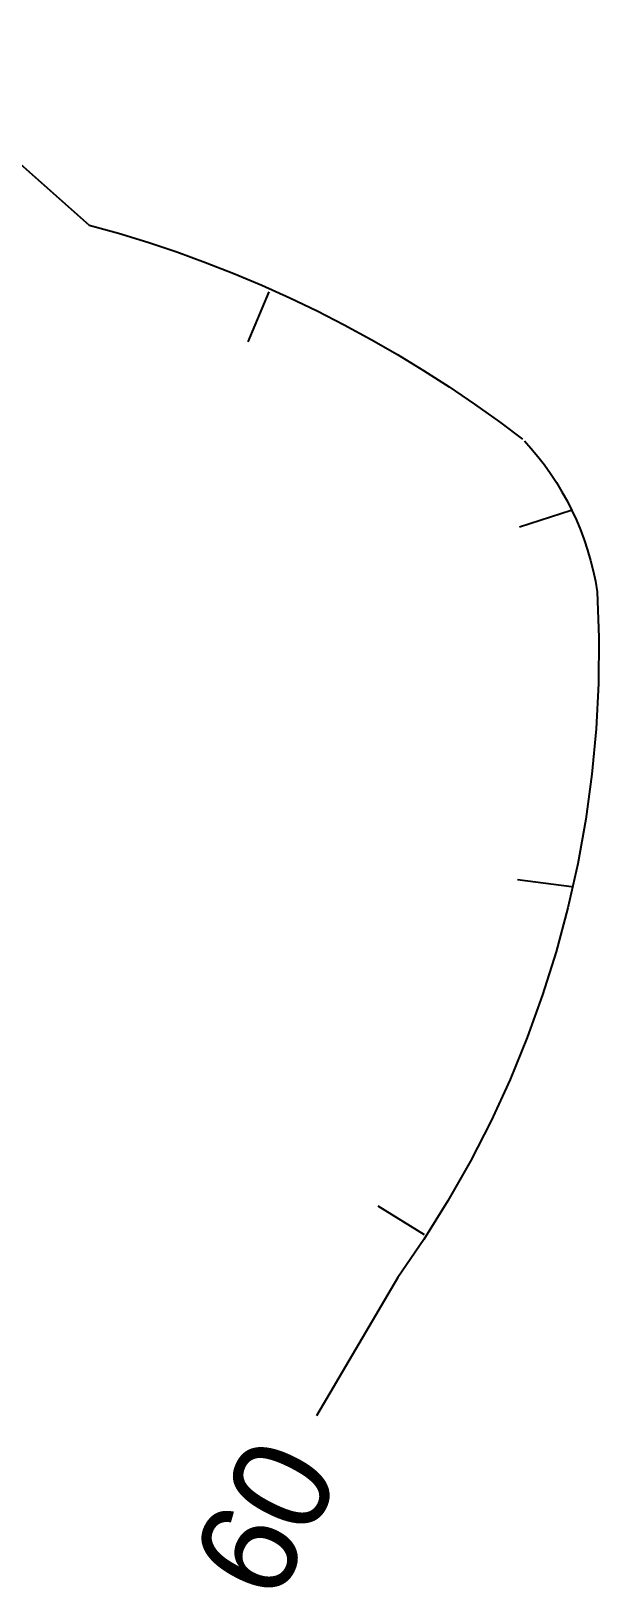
# Model space of a CAD drawing. Header units: feet. Extents: x 1023941 to 1026768, y 90264 to 94497.
# Drawn here: x 1026049 to 1026069.8, y 92068.4 to 92125.5 of the extents above; entities that cross this region are included whole.
import ezdxf
from ezdxf.enums import TextEntityAlignment as Align

# ---------------------------------------------------------------- set-up
doc = ezdxf.new("R2010")
doc.units = ezdxf.units.FT
doc.header["$MEASUREMENT"] = 0
doc.linetypes.add('LTP702', pattern=[40, 40, 0])
doc.layers.add('ANNOTATE', color=10, linetype='Continuous')
doc.layers.add('CF-DEP_INDX', color=11, linetype='LTP702')

# ---------------------------------------------------------------- blocks, each defined once
blk = doc.blocks.new('DEPRESS')
blk.add_line((0.005859, -0.996094), (0.001953, -0.001953))

msp = doc.modelspace()

# ---------------------------------------------------------------- linework, layer by layer
at = {"layer": 'CF-DEP_INDX', "elevation": 60, "flags": 128}
msp.add_lwpolyline([(1025966.89, 92533.27, 0.08507193), (1025976.87, 92508.41, -0.0811899), (1025980.35, 92500), (1025978.53, 92503.62), (1025984.74, 92484.62, -0.0409721), (1025983.28, 92462.29, 0.18450031), (1025984.66, 92453.19, 0.07573698), (1025998.16, 92429.94, 0.10095241), (1026023.14, 92417.77), (1026031.85, 92414.91), (1026037.85, 92412.67, -0.14841087), (1026038.33, 92398.97, 0.17885623), (1026039.43, 92378.44), (1026040.28, 92371.31, 0.10915891), (1026031.84, 92352.83), (1026030.19, 92340.25, 0.4709525), (1026039.48, 92328.51), (1026052.21, 92324.98), (1026056.11, 92322.44, -0.30180285), (1026050.94, 92287.8, 0.12553087), (1026040.98, 92273.24), (1026040.72, 92268.64, 0.19737421), (1026047.57, 92262), (1026049.06, 92260.89, -0.29067623), (1026044.58, 92248.21), (1026037.58, 92241.73, 0.12221339), (1026036.7, 92234.31, 0.13225284), (1026036.63, 92224.81, 0.06883228), (1026042.54, 92208.54, -0.06313025), (1026043.24, 92198.1), (1026048.78, 92156.49), (1026050.77, 92139.93), (1026050.92, 92137.5, 0.10546837), (1026042.54, 92134.89, 0.45028407), (1026045.88, 92123.06), (1026051.09, 92118.44, -0.09954642), (1026067.03, 92110.55, -0.15072424), (1026069.72, 92104.99, -0.1710635), (1026062.41, 92079.85), (1026059.43, 92074.78)], format="xyb", dxfattribs=at)

# ---------------------------------------------------------------- block references
at = {"layer": 'CF-DEP_INDX', "yscale": 2, "zscale": 2}
for p, xscale, rotation in [((1026057.69, 92116, 60), 1.999999999987514, 337.09945199982), ((1026068.77, 92107.99, 60), 1.999999999987525, 287.5822569989719), ((1026068.78, 92094.19, 60), 1.999999999996567, 262.5455869992502), ((1026063.38, 92081.43, 60), 2.000000000001313, 238.1904369998266)]:
    msp.add_blockref('DEPRESS', p, dxfattribs=dict(at, xscale=xscale, rotation=rotation))

# ---------------------------------------------------------------- texts
at = {"layer": 'ANNOTATE'}
msp.add_text('60', height=3.6, rotation=63.225754, dxfattribs=at).set_placement((1026057.54, 92071.03), align=Align.MIDDLE_CENTER)

doc.saveas('drawing.dxf')
